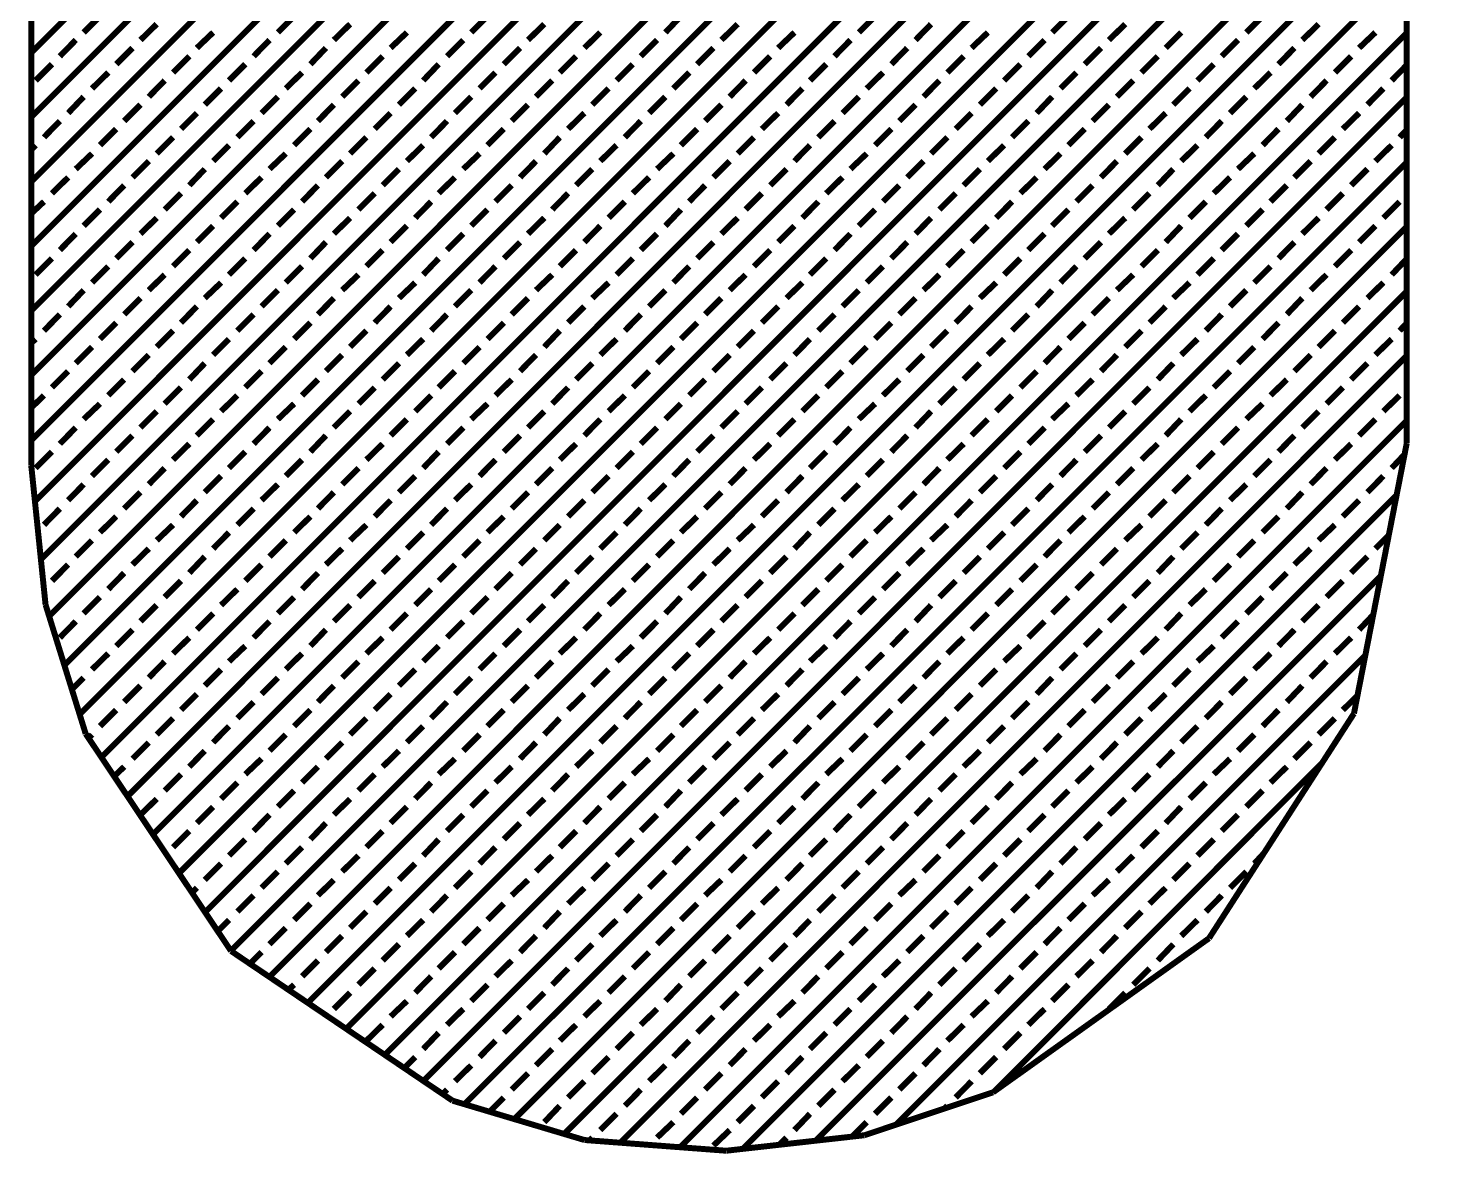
# Model space of a CAD drawing. Extents: x 2 to 176, y -19 to 159.
# Drawn here: x 102.981 to 103.886, y 117.513 to 118.233 of the extents above; entities that cross this region are included whole.
import ezdxf

# ---------------------------------------------------------------- set-up
doc = ezdxf.new("R2010")
doc.units = 0
doc.layers.add('BG_SILKSCREEN_TOP', color=7, linetype='CONTINUOUS')

msp = doc.modelspace()

# ---------------------------------------------------------------- linework, layer by layer
at = {"layer": 'BG_SILKSCREEN_TOP', "const_width": 0.00381}
for points in [[(102.983284, 119.959374), (102.983284, 117.952774)], [(102.983284, 118.216934), (103.884222, 119.117872)], [(102.983284, 118.175786), (103.880412, 119.07266)], [(102.983284, 118.134384), (103.876856, 119.027956)], [(102.983284, 118.093236), (103.873046, 118.982744)], [(102.983284, 118.051834), (103.868982, 118.937532)], [(102.983284, 118.010686), (103.865426, 118.892828)], [(103.86314, 117.967252), (103.86314, 118.867428)], [(102.983284, 117.96903), (103.86314, 118.848886)], [(102.985824, 117.930168), (103.86314, 118.807992)], [(102.98938, 117.89283), (103.86314, 118.766336)], [(102.994714, 117.856508), (103.86314, 118.725188)], [(103.004366, 117.825012), (103.86314, 118.683786)], [(103.014018, 117.793516), (103.86314, 118.642638)], [(103.027988, 117.766084), (103.86314, 118.60149)], [(103.044752, 117.741192), (103.86314, 118.560088)], [(103.061008, 117.716808), (103.86314, 118.51894)], [(103.077518, 117.691916), (103.86314, 118.477284)], [(103.094282, 117.667024), (103.86314, 118.43639)], [(103.111046, 117.64264), (103.86314, 118.394734)], [(103.13543, 117.625622), (103.86314, 118.353586)], [(103.160322, 117.609366), (103.86314, 118.312184)], [(103.184706, 117.592602), (103.86314, 118.271036)], [(103.016812, 118.229888), (103.027226, 118.240302)], [(103.141018, 118.229888), (103.151432, 118.240302)], [(103.264716, 118.229888), (103.27513, 118.240302)], [(103.388922, 118.229888), (103.398828, 118.240302)], [(103.51262, 118.229888), (103.523034, 118.240302)], [(103.636318, 118.229888), (103.646732, 118.240302)], [(103.760524, 118.229888), (103.770938, 118.240302)], [(103.053134, 118.225062), (103.063548, 118.235222)], [(103.176832, 118.225062), (103.187246, 118.235222)], [(103.301038, 118.225062), (103.311452, 118.235222)], [(103.424736, 118.225062), (103.43515, 118.235222)], [(103.548942, 118.225062), (103.558848, 118.235222)], [(103.67264, 118.225062), (103.683054, 118.235222)], [(103.796338, 118.225062), (103.806752, 118.235222)], [(103.001572, 118.214648), (103.011732, 118.225062)], [(103.089202, 118.219982), (103.099616, 118.229888)], [(103.125524, 118.214648), (103.135684, 118.225062)], [(103.209598, 117.576092), (103.86314, 118.229634)], [(103.213154, 118.219982), (103.223568, 118.229888)], [(103.249222, 118.214648), (103.259636, 118.225062)], [(103.337106, 118.219982), (103.347266, 118.229888)], [(103.373174, 118.214648), (103.383588, 118.225062)], [(103.461058, 118.219982), (103.471472, 118.229888)], [(103.497126, 118.214648), (103.507286, 118.225062)], [(103.584756, 118.219982), (103.59517, 118.229888)], [(103.621078, 118.214648), (103.631492, 118.225062)], [(103.708962, 118.219982), (103.718868, 118.229888)], [(103.744776, 118.214648), (103.75519, 118.225062)], [(103.83266, 118.219982), (103.843074, 118.229888)], [(103.03764, 118.209568), (103.048054, 118.219982)], [(103.073962, 118.204234), (103.084376, 118.214648)], [(103.161846, 118.209568), (103.171752, 118.219982)], [(103.19766, 118.204234), (103.208074, 118.214648)], [(103.285544, 118.209568), (103.295958, 118.219982)], [(103.321358, 118.204234), (103.331772, 118.214648)], [(103.409242, 118.209568), (103.419656, 118.219982)], [(103.445564, 118.204234), (103.455978, 118.214648)], [(103.533448, 118.209568), (103.543608, 118.219982)], [(103.569262, 118.204234), (103.579676, 118.214648)], [(103.657146, 118.209568), (103.66756, 118.219982)], [(103.693468, 118.204234), (103.703882, 118.214648)], [(103.781098, 118.209568), (103.791258, 118.219982)], [(103.817166, 118.204234), (103.82758, 118.214648)], [(102.986078, 118.199154), (102.996492, 118.209568)], [(103.022146, 118.194074), (103.03256, 118.204234)], [(103.109776, 118.199154), (103.12019, 118.209568)], [(103.146098, 118.194074), (103.156512, 118.204234)], [(103.233982, 118.199154), (103.243888, 118.209568)], [(103.27005, 118.194074), (103.28021, 118.204234)], [(103.35768, 118.199154), (103.368094, 118.209568)], [(103.394002, 118.194074), (103.404162, 118.204234)], [(103.481378, 118.199154), (103.491792, 118.209568)], [(103.5177, 118.194074), (103.528114, 118.204234)], [(103.605584, 118.199154), (103.615998, 118.209568)], [(103.641652, 118.194074), (103.651812, 118.204234)], [(103.729282, 118.199154), (103.739696, 118.209568)], [(103.765604, 118.194074), (103.776018, 118.204234)], [(103.853488, 118.199154), (103.86314, 118.20906)], [(103.058468, 118.18874), (103.068628, 118.199154)], [(103.182166, 118.18874), (103.19258, 118.199154)], [(103.306118, 118.18874), (103.316532, 118.199154)], [(103.43007, 118.18874), (103.44023, 118.199154)], [(103.554022, 118.18874), (103.564182, 118.199154)], [(103.67772, 118.18874), (103.688134, 118.199154)], [(103.801672, 118.18874), (103.811832, 118.199154)], [(103.006906, 118.178326), (103.016812, 118.18874)], [(103.094282, 118.18366), (103.104696, 118.194074)], [(103.130604, 118.178326), (103.141018, 118.18874)], [(103.218488, 118.18366), (103.228902, 118.194074)], [(103.234236, 117.559328), (103.86314, 118.188486)], [(103.254302, 118.178326), (103.264716, 118.18874)], [(103.342186, 118.18366), (103.3526, 118.194074)], [(103.378508, 118.178326), (103.388922, 118.18874)], [(103.466392, 118.18366), (103.476552, 118.194074)], [(103.502206, 118.178326), (103.51262, 118.18874)], [(103.59009, 118.18366), (103.600504, 118.194074)], [(103.626412, 118.178326), (103.636318, 118.18874)], [(103.713788, 118.18366), (103.724202, 118.194074)], [(103.75011, 118.178326), (103.760524, 118.18874)], [(103.837994, 118.18366), (103.848154, 118.194074)], [(103.04272, 118.173246), (103.053134, 118.18366)], [(103.079042, 118.168166), (103.089202, 118.178326)], [(103.166672, 118.173246), (103.176832, 118.18366)], [(103.202994, 118.168166), (103.213154, 118.178326)], [(103.290624, 118.173246), (103.301038, 118.18366)], [(103.326692, 118.168166), (103.337106, 118.178326)], [(103.414322, 118.173246), (103.424736, 118.18366)], [(103.450644, 118.168166), (103.461058, 118.178326)], [(103.538528, 118.173246), (103.548942, 118.18366)], [(103.574596, 118.168166), (103.584756, 118.178326)], [(103.662226, 118.173246), (103.67264, 118.18366)], [(103.698548, 118.168166), (103.708962, 118.178326)], [(103.786432, 118.173246), (103.796338, 118.18366)], [(103.822246, 118.168166), (103.83266, 118.178326)], [(102.991412, 118.162832), (103.001572, 118.173246)], [(103.027226, 118.157752), (103.03764, 118.168166)], [(103.11511, 118.162832), (103.125524, 118.173246)], [(103.151432, 118.157752), (103.161846, 118.168166)], [(103.239062, 118.162832), (103.249222, 118.173246)], [(103.27513, 118.157752), (103.285544, 118.168166)], [(103.363014, 118.162832), (103.373174, 118.173246)], [(103.398828, 118.157752), (103.409242, 118.168166)], [(103.486712, 118.162832), (103.497126, 118.173246)], [(103.523034, 118.157752), (103.533448, 118.168166)], [(103.610664, 118.162832), (103.621078, 118.173246)], [(103.646732, 118.157752), (103.657146, 118.168166)], [(103.734616, 118.162832), (103.744776, 118.173246)], [(103.770938, 118.157752), (103.781098, 118.168166)], [(103.858568, 118.162832), (103.86314, 118.167658)], [(103.063548, 118.152418), (103.073962, 118.162832)], [(103.187246, 118.152418), (103.19766, 118.162832)], [(103.311452, 118.152418), (103.321358, 118.162832)], [(103.43515, 118.152418), (103.445564, 118.162832)], [(103.558848, 118.152418), (103.569262, 118.162832)], [(103.683054, 118.152418), (103.693468, 118.162832)], [(103.806752, 118.152418), (103.817166, 118.162832)], [(102.983284, 118.154958), (102.986078, 118.157752)], [(103.011732, 118.142512), (103.022146, 118.152418)], [(103.099616, 118.147592), (103.109776, 118.157752)], [(103.135684, 118.142512), (103.146098, 118.152418)], [(103.223568, 118.147592), (103.233982, 118.157752)], [(103.259636, 118.142512), (103.27005, 118.152418)], [(103.347266, 118.147592), (103.35768, 118.157752)], [(103.383588, 118.142512), (103.394002, 118.152418)], [(103.471472, 118.147592), (103.481378, 118.157752)], [(103.507286, 118.142512), (103.5177, 118.152418)], [(103.59517, 118.147592), (103.605584, 118.157752)], [(103.631492, 118.142512), (103.641652, 118.152418)], [(103.718868, 118.147592), (103.729282, 118.157752)], [(103.75519, 118.142512), (103.765604, 118.152418)], [(103.843074, 118.147592), (103.853488, 118.157752)], [(103.048054, 118.137178), (103.058468, 118.147592)], [(103.084376, 118.132098), (103.094282, 118.142512)], [(103.171752, 118.137178), (103.182166, 118.147592)], [(103.208074, 118.132098), (103.218488, 118.142512)], [(103.260652, 117.544596), (103.86314, 118.14683)], [(103.295958, 118.137178), (103.306118, 118.147592)], [(103.331772, 118.132098), (103.342186, 118.142512)], [(103.419656, 118.137178), (103.43007, 118.147592)], [(103.455978, 118.132098), (103.466392, 118.142512)], [(103.543608, 118.137178), (103.554022, 118.147592)], [(103.579676, 118.132098), (103.59009, 118.142512)], [(103.66756, 118.137178), (103.67772, 118.147592)], [(103.703882, 118.132098), (103.713788, 118.142512)], [(103.791258, 118.137178), (103.801672, 118.147592)], [(103.82758, 118.132098), (103.837994, 118.142512)], [(102.996492, 118.127018), (103.006906, 118.137178)], [(103.03256, 118.121684), (103.04272, 118.132098)], [(103.12019, 118.127018), (103.130604, 118.137178)], [(103.156512, 118.121684), (103.166672, 118.132098)], [(103.243888, 118.127018), (103.254302, 118.137178)], [(103.28021, 118.121684), (103.290624, 118.132098)], [(103.368094, 118.127018), (103.378508, 118.137178)], [(103.404162, 118.121684), (103.414322, 118.132098)], [(103.491792, 118.127018), (103.502206, 118.137178)], [(103.528114, 118.121684), (103.538528, 118.132098)], [(103.615998, 118.127018), (103.626412, 118.137178)], [(103.651812, 118.121684), (103.662226, 118.132098)], [(103.739696, 118.127018), (103.75011, 118.137178)], [(103.776018, 118.121684), (103.786432, 118.132098)], [(103.068628, 118.116604), (103.079042, 118.127018)], [(103.19258, 118.116604), (103.202994, 118.127018)], [(103.316532, 118.116604), (103.326692, 118.127018)], [(103.44023, 118.116604), (103.450644, 118.127018)], [(103.564182, 118.116604), (103.574596, 118.127018)], [(103.688134, 118.116604), (103.698548, 118.127018)], [(103.811832, 118.116604), (103.822246, 118.127018)], [(102.983284, 118.114064), (102.991412, 118.121684)], [(103.016812, 118.10619), (103.027226, 118.116604)], [(103.104696, 118.11127), (103.11511, 118.121684)], [(103.141018, 118.10619), (103.151432, 118.116604)], [(103.228902, 118.11127), (103.239062, 118.121684)], [(103.264716, 118.10619), (103.27513, 118.116604)], [(103.3526, 118.11127), (103.363014, 118.121684)], [(103.388922, 118.10619), (103.398828, 118.116604)], [(103.476552, 118.11127), (103.486712, 118.121684)], [(103.51262, 118.10619), (103.523034, 118.116604)], [(103.600504, 118.11127), (103.610664, 118.121684)], [(103.636318, 118.10619), (103.646732, 118.116604)], [(103.724202, 118.11127), (103.734616, 118.121684)], [(103.760524, 118.10619), (103.770938, 118.116604)], [(103.848154, 118.11127), (103.858568, 118.121684)], [(103.053134, 118.10111), (103.063548, 118.11127)], [(103.089202, 118.095776), (103.099616, 118.10619)], [(103.176832, 118.10111), (103.187246, 118.11127)], [(103.213154, 118.095776), (103.223568, 118.10619)], [(103.292402, 117.534944), (103.86314, 118.105682)], [(103.301038, 118.10111), (103.311452, 118.11127)], [(103.337106, 118.095776), (103.347266, 118.10619)], [(103.424736, 118.10111), (103.43515, 118.11127)], [(103.461058, 118.095776), (103.471472, 118.10619)], [(103.548942, 118.10111), (103.558848, 118.11127)], [(103.584756, 118.095776), (103.59517, 118.10619)], [(103.67264, 118.10111), (103.683054, 118.11127)], [(103.708962, 118.095776), (103.718868, 118.10619)], [(103.796338, 118.10111), (103.806752, 118.11127)], [(103.83266, 118.095776), (103.843074, 118.10619)], [(103.001572, 118.090696), (103.011732, 118.10111)], [(103.03764, 118.085362), (103.048054, 118.095776)], [(103.125524, 118.090696), (103.135684, 118.10111)], [(103.161846, 118.085362), (103.171752, 118.095776)], [(103.249222, 118.090696), (103.259636, 118.10111)], [(103.285544, 118.085362), (103.295958, 118.095776)], [(103.373174, 118.090696), (103.383588, 118.10111)], [(103.409242, 118.085362), (103.419656, 118.095776)], [(103.497126, 118.090696), (103.507286, 118.10111)], [(103.533448, 118.085362), (103.543608, 118.095776)], [(103.621078, 118.090696), (103.631492, 118.10111)], [(103.657146, 118.085362), (103.66756, 118.095776)], [(103.744776, 118.090696), (103.75519, 118.10111)], [(103.781098, 118.085362), (103.791258, 118.095776)], [(103.073962, 118.080282), (103.084376, 118.090696)], [(103.19766, 118.080282), (103.208074, 118.090696)], [(103.321358, 118.080282), (103.331772, 118.090696)], [(103.445564, 118.080282), (103.455978, 118.090696)], [(103.569262, 118.080282), (103.579676, 118.090696)], [(103.693468, 118.080282), (103.703882, 118.090696)], [(103.817166, 118.080282), (103.82758, 118.090696)], [(102.986078, 118.074948), (102.996492, 118.085362)], [(103.022146, 118.069868), (103.03256, 118.080282)], [(103.109776, 118.074948), (103.12019, 118.085362)], [(103.146098, 118.069868), (103.156512, 118.080282)], [(103.233982, 118.074948), (103.243888, 118.085362)], [(103.27005, 118.069868), (103.28021, 118.080282)], [(103.35768, 118.074948), (103.368094, 118.085362)], [(103.394002, 118.069868), (103.404162, 118.080282)], [(103.481378, 118.074948), (103.491792, 118.085362)], [(103.5177, 118.069868), (103.528114, 118.080282)], [(103.605584, 118.074948), (103.615998, 118.085362)], [(103.641652, 118.069868), (103.651812, 118.080282)], [(103.729282, 118.074948), (103.739696, 118.085362)], [(103.765604, 118.069868), (103.776018, 118.080282)], [(103.853488, 118.074948), (103.86314, 118.085108)], [(103.058468, 118.065042), (103.068628, 118.074948)], [(103.094282, 118.059962), (103.104696, 118.069868)], [(103.182166, 118.065042), (103.19258, 118.074948)], [(103.218488, 118.059962), (103.228902, 118.069868)], [(103.306118, 118.065042), (103.316532, 118.074948)], [(103.342186, 118.059962), (103.3526, 118.069868)], [(103.43007, 118.065042), (103.44023, 118.074948)], [(103.466392, 118.059962), (103.476552, 118.069868)], [(103.554022, 118.065042), (103.564182, 118.074948)], [(103.59009, 118.059962), (103.600504, 118.069868)], [(103.67772, 118.065042), (103.688134, 118.074948)], [(103.713788, 118.059962), (103.724202, 118.069868)], [(103.801672, 118.065042), (103.811832, 118.074948)], [(103.837994, 118.059962), (103.848154, 118.069868)], [(103.006906, 118.054628), (103.016812, 118.065042)], [(103.04272, 118.049548), (103.053134, 118.059962)], [(103.130604, 118.054628), (103.141018, 118.065042)], [(103.166672, 118.049548), (103.176832, 118.059962)], [(103.254302, 118.054628), (103.264716, 118.065042)], [(103.290624, 118.049548), (103.301038, 118.059962)], [(103.324406, 117.525546), (103.86314, 118.06428)], [(103.378508, 118.054628), (103.388922, 118.065042)], [(103.414322, 118.049548), (103.424736, 118.059962)], [(103.502206, 118.054628), (103.51262, 118.065042)], [(103.538528, 118.049548), (103.548942, 118.059962)], [(103.626412, 118.054628), (103.636318, 118.065042)], [(103.662226, 118.049548), (103.67264, 118.059962)], [(103.75011, 118.054628), (103.760524, 118.065042)], [(103.786432, 118.049548), (103.796338, 118.059962)], [(103.079042, 118.044214), (103.089202, 118.054628)], [(103.202994, 118.044214), (103.213154, 118.054628)], [(103.326692, 118.044214), (103.337106, 118.054628)], [(103.450644, 118.044214), (103.461058, 118.054628)], [(103.574596, 118.044214), (103.584756, 118.054628)], [(103.698548, 118.044214), (103.708962, 118.054628)], [(103.822246, 118.044214), (103.83266, 118.054628)], [(102.991412, 118.039134), (103.001572, 118.049548)], [(103.027226, 118.0338), (103.03764, 118.044214)], [(103.11511, 118.039134), (103.125524, 118.049548)], [(103.151432, 118.0338), (103.161846, 118.044214)], [(103.239062, 118.039134), (103.249222, 118.049548)], [(103.27513, 118.0338), (103.285544, 118.044214)], [(103.363014, 118.039134), (103.373174, 118.049548)], [(103.398828, 118.0338), (103.409242, 118.044214)], [(103.486712, 118.039134), (103.497126, 118.049548)], [(103.523034, 118.0338), (103.533448, 118.044214)], [(103.610664, 118.039134), (103.621078, 118.049548)], [(103.646732, 118.0338), (103.657146, 118.044214)], [(103.734616, 118.039134), (103.744776, 118.049548)], [(103.770938, 118.0338), (103.781098, 118.044214)], [(103.858568, 118.039134), (103.86314, 118.04396)], [(102.983284, 118.03126), (102.986078, 118.0338)], [(103.063548, 118.02872), (103.073962, 118.039134)], [(103.099616, 118.02364), (103.109776, 118.0338)], [(103.187246, 118.02872), (103.19766, 118.039134)], [(103.223568, 118.02364), (103.233982, 118.0338)], [(103.311452, 118.02872), (103.321358, 118.039134)], [(103.347266, 118.02364), (103.35768, 118.0338)], [(103.43515, 118.02872), (103.445564, 118.039134)], [(103.471472, 118.02364), (103.481378, 118.0338)], [(103.558848, 118.02872), (103.569262, 118.039134)], [(103.59517, 118.02364), (103.605584, 118.0338)], [(103.683054, 118.02872), (103.693468, 118.039134)], [(103.718868, 118.02364), (103.729282, 118.0338)], [(103.806752, 118.02872), (103.817166, 118.039134)], [(103.843074, 118.02364), (103.853488, 118.0338)], [(103.011732, 118.018306), (103.022146, 118.02872)], [(103.048054, 118.013226), (103.058468, 118.02364)], [(103.135684, 118.018306), (103.146098, 118.02872)], [(103.171752, 118.013226), (103.182166, 118.02364)], [(103.259636, 118.018306), (103.27005, 118.02872)], [(103.295958, 118.013226), (103.306118, 118.02364)], [(103.359966, 117.519704), (103.86314, 118.023132)], [(103.383588, 118.018306), (103.394002, 118.02872)], [(103.419656, 118.013226), (103.43007, 118.02364)], [(103.507286, 118.018306), (103.5177, 118.02872)], [(103.543608, 118.013226), (103.554022, 118.02364)], [(103.631492, 118.018306), (103.641652, 118.02872)], [(103.66756, 118.013226), (103.67772, 118.02364)], [(103.75519, 118.018306), (103.765604, 118.02872)], [(103.791258, 118.013226), (103.801672, 118.02364)], [(103.084376, 118.007892), (103.094282, 118.018306)], [(103.208074, 118.007892), (103.218488, 118.018306)], [(103.331772, 118.007892), (103.342186, 118.018306)], [(103.455978, 118.007892), (103.466392, 118.018306)], [(103.579676, 118.007892), (103.59009, 118.018306)], [(103.703882, 118.007892), (103.713788, 118.018306)], [(103.82758, 118.007892), (103.837994, 118.018306)], [(102.996492, 118.002812), (103.006906, 118.013226)], [(103.03256, 117.997732), (103.04272, 118.007892)], [(103.12019, 118.002812), (103.130604, 118.013226)], [(103.156512, 117.997732), (103.166672, 118.007892)], [(103.243888, 118.002812), (103.254302, 118.013226)], [(103.28021, 117.997732), (103.290624, 118.007892)], [(103.368094, 118.002812), (103.378508, 118.013226)], [(103.404162, 117.997732), (103.414322, 118.007892)], [(103.491792, 118.002812), (103.502206, 118.013226)], [(103.528114, 117.997732), (103.538528, 118.007892)], [(103.615998, 118.002812), (103.626412, 118.013226)], [(103.651812, 117.997732), (103.662226, 118.007892)], [(103.739696, 118.002812), (103.75011, 118.013226)], [(103.776018, 117.997732), (103.786432, 118.007892)], [(102.983284, 117.989858), (102.991412, 117.997732)], [(103.068628, 117.992398), (103.079042, 118.002812)], [(103.104696, 117.987572), (103.11511, 117.997732)], [(103.19258, 117.992398), (103.202994, 118.002812)], [(103.228902, 117.987572), (103.239062, 117.997732)], [(103.316532, 117.992398), (103.326692, 118.002812)], [(103.3526, 117.987572), (103.363014, 117.997732)], [(103.44023, 117.992398), (103.450644, 118.002812)], [(103.476552, 117.987572), (103.486712, 117.997732)], [(103.564182, 117.992398), (103.574596, 118.002812)], [(103.600504, 117.987572), (103.610664, 117.997732)], [(103.688134, 117.992398), (103.698548, 118.002812)], [(103.724202, 117.987572), (103.734616, 117.997732)], [(103.811832, 117.992398), (103.822246, 118.002812)], [(103.848154, 117.987572), (103.858568, 117.997732)], [(103.016812, 117.982492), (103.027226, 117.992398)], [(103.053134, 117.977158), (103.063548, 117.987572)], [(103.141018, 117.982492), (103.151432, 117.992398)], [(103.176832, 117.977158), (103.187246, 117.987572)], [(103.264716, 117.982492), (103.27513, 117.992398)], [(103.301038, 117.977158), (103.311452, 117.987572)], [(103.388922, 117.982492), (103.398828, 117.992398)], [(103.424736, 117.977158), (103.43515, 117.987572)], [(103.51262, 117.982492), (103.523034, 117.992398)], [(103.548942, 117.977158), (103.558848, 117.987572)], [(103.636318, 117.982492), (103.646732, 117.992398)], [(103.67264, 117.977158), (103.683054, 117.987572)], [(103.760524, 117.982492), (103.770938, 117.992398)], [(103.796338, 117.977158), (103.806752, 117.987572)], [(103.089202, 117.972078), (103.099616, 117.982492)], [(103.213154, 117.972078), (103.223568, 117.982492)], [(103.337106, 117.972078), (103.347266, 117.982492)], [(103.398066, 117.516656), (103.86314, 117.98173)], [(103.461058, 117.972078), (103.471472, 117.982492)], [(103.584756, 117.972078), (103.59517, 117.982492)], [(103.708962, 117.972078), (103.718868, 117.982492)], [(103.83266, 117.972078), (103.843074, 117.982492)], [(103.001572, 117.966744), (103.011732, 117.977158)], [(103.03764, 117.961664), (103.048054, 117.972078)], [(103.125524, 117.966744), (103.135684, 117.977158)], [(103.161846, 117.961664), (103.171752, 117.972078)], [(103.249222, 117.966744), (103.259636, 117.977158)], [(103.285544, 117.961664), (103.295958, 117.972078)], [(103.373174, 117.966744), (103.383588, 117.977158)], [(103.409242, 117.961664), (103.419656, 117.972078)], [(103.497126, 117.966744), (103.507286, 117.977158)], [(103.533448, 117.961664), (103.543608, 117.972078)], [(103.621078, 117.966744), (103.631492, 117.977158)], [(103.657146, 117.961664), (103.66756, 117.972078)], [(103.744776, 117.966744), (103.75519, 117.977158)], [(103.781098, 117.961664), (103.791258, 117.972078)], [(102.986078, 117.95125), (102.996492, 117.961664)], [(103.073962, 117.956584), (103.084376, 117.966744)], [(103.109776, 117.95125), (103.12019, 117.961664)], [(103.19766, 117.956584), (103.208074, 117.966744)], [(103.233982, 117.95125), (103.243888, 117.961664)], [(103.321358, 117.956584), (103.331772, 117.966744)], [(103.35768, 117.95125), (103.368094, 117.961664)], [(103.445564, 117.956584), (103.455978, 117.966744)], [(103.481378, 117.95125), (103.491792, 117.961664)], [(103.569262, 117.956584), (103.579676, 117.966744)], [(103.605584, 117.95125), (103.615998, 117.961664)], [(103.693468, 117.956584), (103.703882, 117.966744)], [(103.729282, 117.95125), (103.739696, 117.961664)], [(103.817166, 117.956584), (103.82758, 117.966744)], [(103.829358, 117.794278), (103.86314, 117.967252)], [(103.853488, 117.95125), (103.861616, 117.959886)], [(102.983284, 117.952774), (102.992428, 117.863874)], [(103.022146, 117.94617), (103.03256, 117.956584)], [(103.058468, 117.940836), (103.068628, 117.95125)], [(103.146098, 117.94617), (103.156512, 117.956584)], [(103.182166, 117.940836), (103.19258, 117.95125)], [(103.27005, 117.94617), (103.28021, 117.956584)], [(103.306118, 117.940836), (103.316532, 117.95125)], [(103.394002, 117.94617), (103.404162, 117.956584)], [(103.43007, 117.940836), (103.44023, 117.95125)], [(103.5177, 117.94617), (103.528114, 117.956584)], [(103.554022, 117.940836), (103.564182, 117.95125)], [(103.641652, 117.94617), (103.651812, 117.956584)], [(103.67772, 117.940836), (103.688134, 117.95125)], [(103.765604, 117.94617), (103.776018, 117.956584)], [(103.801672, 117.940836), (103.811832, 117.95125)], [(103.094282, 117.935756), (103.104696, 117.94617)], [(103.218488, 117.935756), (103.228902, 117.94617)], [(103.342186, 117.935756), (103.3526, 117.94617)], [(103.466392, 117.935756), (103.476552, 117.94617)], [(103.59009, 117.935756), (103.600504, 117.94617)], [(103.713788, 117.935756), (103.724202, 117.94617)], [(103.837994, 117.935756), (103.848154, 117.94617)], [(103.006906, 117.930676), (103.016812, 117.940836)], [(103.04272, 117.925342), (103.053134, 117.935756)], [(103.130604, 117.930676), (103.141018, 117.940836)], [(103.166672, 117.925342), (103.176832, 117.935756)], [(103.254302, 117.930676), (103.264716, 117.940836)], [(103.290624, 117.925342), (103.301038, 117.935756)], [(103.378508, 117.930676), (103.388922, 117.940836)], [(103.414322, 117.925342), (103.424736, 117.935756)], [(103.438198, 117.51564), (103.85679, 117.934232)], [(103.502206, 117.930676), (103.51262, 117.940836)], [(103.538528, 117.925342), (103.548942, 117.935756)], [(103.626412, 117.930676), (103.636318, 117.940836)], [(103.662226, 117.925342), (103.67264, 117.935756)], [(103.75011, 117.930676), (103.760524, 117.940836)], [(103.786432, 117.925342), (103.796338, 117.935756)], [(102.991412, 117.914928), (103.001572, 117.925342)], [(103.079042, 117.920262), (103.089202, 117.930676)], [(103.11511, 117.914928), (103.125524, 117.925342)], [(103.202994, 117.920262), (103.213154, 117.930676)], [(103.239062, 117.914928), (103.249222, 117.925342)], [(103.326692, 117.920262), (103.337106, 117.930676)], [(103.363014, 117.914928), (103.373174, 117.925342)], [(103.450644, 117.920262), (103.461058, 117.930676)], [(103.486712, 117.914928), (103.497126, 117.925342)], [(103.574596, 117.920262), (103.584756, 117.930676)], [(103.610664, 117.914928), (103.621078, 117.925342)], [(103.698548, 117.920262), (103.708962, 117.930676)], [(103.734616, 117.914928), (103.744776, 117.925342)], [(103.822246, 117.920262), (103.83266, 117.930676)], [(103.027226, 117.910102), (103.03764, 117.920262)], [(103.063548, 117.905022), (103.073962, 117.914928)], [(103.151432, 117.910102), (103.161846, 117.920262)], [(103.187246, 117.905022), (103.19766, 117.914928)], [(103.27513, 117.910102), (103.285544, 117.920262)], [(103.311452, 117.905022), (103.321358, 117.914928)], [(103.398828, 117.910102), (103.409242, 117.920262)], [(103.43515, 117.905022), (103.445564, 117.914928)], [(103.523034, 117.910102), (103.533448, 117.920262)], [(103.558848, 117.905022), (103.569262, 117.914928)], [(103.646732, 117.910102), (103.657146, 117.920262)], [(103.683054, 117.905022), (103.693468, 117.914928)], [(103.770938, 117.910102), (103.781098, 117.920262)], [(103.806752, 117.905022), (103.817166, 117.914928)], [(103.011732, 117.894608), (103.022146, 117.905022)], [(103.099616, 117.899688), (103.109776, 117.910102)], [(103.135684, 117.894608), (103.146098, 117.905022)], [(103.223568, 117.899688), (103.233982, 117.910102)], [(103.259636, 117.894608), (103.27005, 117.905022)], [(103.347266, 117.899688), (103.35768, 117.910102)], [(103.383588, 117.894608), (103.394002, 117.905022)], [(103.471472, 117.899688), (103.481378, 117.910102)], [(103.507286, 117.894608), (103.5177, 117.905022)], [(103.59517, 117.899688), (103.605584, 117.910102)], [(103.631492, 117.894608), (103.641652, 117.905022)], [(103.718868, 117.899688), (103.729282, 117.910102)], [(103.75519, 117.894608), (103.765604, 117.905022)], [(103.843074, 117.899688), (103.85171, 117.908324)], [(103.048054, 117.889528), (103.058468, 117.899688)], [(103.171752, 117.889528), (103.182166, 117.899688)], [(103.295958, 117.889528), (103.306118, 117.899688)], [(103.419656, 117.889528), (103.43007, 117.899688)], [(103.543608, 117.889528), (103.554022, 117.899688)], [(103.66756, 117.889528), (103.67772, 117.899688)], [(103.791258, 117.889528), (103.801672, 117.899688)], [(102.996492, 117.879114), (103.006906, 117.889528)], [(103.084376, 117.884194), (103.094282, 117.894608)], [(103.12019, 117.879114), (103.130604, 117.889528)], [(103.208074, 117.884194), (103.218488, 117.894608)], [(103.243888, 117.879114), (103.254302, 117.889528)], [(103.331772, 117.884194), (103.342186, 117.894608)], [(103.368094, 117.879114), (103.378508, 117.889528)], [(103.455978, 117.884194), (103.466392, 117.894608)], [(103.491792, 117.879114), (103.502206, 117.889528)], [(103.579676, 117.884194), (103.59009, 117.894608)], [(103.615998, 117.879114), (103.626412, 117.889528)], [(103.703882, 117.884194), (103.713788, 117.894608)], [(103.739696, 117.879114), (103.75011, 117.889528)], [(103.82758, 117.884194), (103.837994, 117.894608)], [(103.03256, 117.87378), (103.04272, 117.884194)], [(103.068628, 117.8687), (103.079042, 117.879114)], [(103.156512, 117.87378), (103.166672, 117.884194)], [(103.19258, 117.8687), (103.202994, 117.879114)], [(103.28021, 117.87378), (103.290624, 117.884194)], [(103.316532, 117.8687), (103.326692, 117.879114)], [(103.404162, 117.87378), (103.414322, 117.884194)], [(103.44023, 117.8687), (103.450644, 117.879114)], [(103.485188, 117.521228), (103.846884, 117.88267)], [(103.528114, 117.87378), (103.538528, 117.884194)], [(103.564182, 117.8687), (103.574596, 117.879114)], [(103.651812, 117.87378), (103.662226, 117.884194)], [(103.688134, 117.8687), (103.698548, 117.879114)], [(103.776018, 117.87378), (103.786432, 117.884194)], [(103.811832, 117.8687), (103.822246, 117.879114)], [(103.016812, 117.858286), (103.027226, 117.8687)], [(103.104696, 117.86362), (103.11511, 117.87378)], [(103.141018, 117.858286), (103.151432, 117.8687)], [(103.228902, 117.86362), (103.239062, 117.87378)], [(103.264716, 117.858286), (103.27513, 117.8687)], [(103.3526, 117.86362), (103.363014, 117.87378)], [(103.388922, 117.858286), (103.398828, 117.8687)], [(103.476552, 117.86362), (103.486712, 117.87378)], [(103.51262, 117.858286), (103.523034, 117.8687)], [(103.600504, 117.86362), (103.610664, 117.87378)], [(103.636318, 117.858286), (103.646732, 117.8687)], [(103.724202, 117.86362), (103.734616, 117.87378)], [(103.760524, 117.858286), (103.770938, 117.8687)], [(102.992428, 117.863874), (103.018082, 117.781324)], [(103.053134, 117.853206), (103.063548, 117.86362)], [(103.176832, 117.853206), (103.187246, 117.86362)], [(103.301038, 117.853206), (103.311452, 117.86362)], [(103.424736, 117.853206), (103.43515, 117.86362)], [(103.548942, 117.853206), (103.558848, 117.86362)], [(103.67264, 117.853206), (103.683054, 117.86362)], [(103.796338, 117.853206), (103.806752, 117.86362)], [(103.001572, 117.842792), (103.011732, 117.853206)], [(103.089202, 117.847872), (103.099616, 117.858286)], [(103.125524, 117.842792), (103.135684, 117.853206)], [(103.213154, 117.847872), (103.223568, 117.858286)], [(103.249222, 117.842792), (103.259636, 117.853206)], [(103.337106, 117.847872), (103.347266, 117.858286)], [(103.373174, 117.842792), (103.383588, 117.853206)], [(103.461058, 117.847872), (103.471472, 117.858286)], [(103.497126, 117.842792), (103.507286, 117.853206)], [(103.584756, 117.847872), (103.59517, 117.858286)], [(103.621078, 117.842792), (103.631492, 117.853206)], [(103.708962, 117.847872), (103.718868, 117.858286)], [(103.744776, 117.842792), (103.75519, 117.853206)], [(103.83266, 117.847872), (103.84155, 117.85727)], [(103.03764, 117.837458), (103.048054, 117.847872)], [(103.073962, 117.832632), (103.084376, 117.842792)], [(103.161846, 117.837458), (103.171752, 117.847872)], [(103.19766, 117.832632), (103.208074, 117.842792)], [(103.285544, 117.837458), (103.295958, 117.847872)], [(103.321358, 117.832632), (103.331772, 117.842792)], [(103.409242, 117.837458), (103.419656, 117.847872)], [(103.445564, 117.832632), (103.455978, 117.842792)], [(103.533448, 117.837458), (103.543608, 117.847872)], [(103.569262, 117.832632), (103.579676, 117.842792)], [(103.657146, 117.837458), (103.66756, 117.847872)], [(103.693468, 117.832632), (103.703882, 117.842792)], [(103.781098, 117.837458), (103.791258, 117.847872)], [(103.817166, 117.832632), (103.82758, 117.842792)], [(103.022146, 117.822472), (103.03256, 117.832632)], [(103.109776, 117.827552), (103.12019, 117.837458)], [(103.146098, 117.822472), (103.156512, 117.832632)], [(103.233982, 117.827552), (103.243888, 117.837458)], [(103.27005, 117.822472), (103.28021, 117.832632)], [(103.35768, 117.827552), (103.368094, 117.837458)], [(103.394002, 117.822472), (103.404162, 117.832632)], [(103.481378, 117.827552), (103.491792, 117.837458)], [(103.5177, 117.822472), (103.528114, 117.832632)], [(103.605584, 117.827552), (103.615998, 117.837458)], [(103.641652, 117.822472), (103.651812, 117.832632)], [(103.729282, 117.827552), (103.739696, 117.837458)], [(103.765604, 117.822472), (103.776018, 117.832632)], [(103.058468, 117.817138), (103.068628, 117.827552)], [(103.182166, 117.817138), (103.19258, 117.827552)], [(103.306118, 117.817138), (103.316532, 117.827552)], [(103.43007, 117.817138), (103.44023, 117.827552)], [(103.53675, 117.531642), (103.836724, 117.831616)], [(103.554022, 117.817138), (103.564182, 117.827552)], [(103.67772, 117.817138), (103.688134, 117.827552)], [(103.801672, 117.817138), (103.811832, 117.827552)], [(103.009192, 117.809518), (103.016812, 117.817138)], [(103.094282, 117.812058), (103.104696, 117.822472)], [(103.130604, 117.806724), (103.141018, 117.817138)], [(103.218488, 117.812058), (103.228902, 117.822472)], [(103.254302, 117.806724), (103.264716, 117.817138)], [(103.342186, 117.812058), (103.3526, 117.822472)], [(103.378508, 117.806724), (103.388922, 117.817138)], [(103.466392, 117.812058), (103.476552, 117.822472)], [(103.502206, 117.806724), (103.51262, 117.817138)], [(103.59009, 117.812058), (103.600504, 117.822472)], [(103.626412, 117.806724), (103.636318, 117.817138)], [(103.713788, 117.812058), (103.724202, 117.822472)], [(103.75011, 117.806724), (103.760524, 117.817138)], [(103.04272, 117.801644), (103.053134, 117.812058)], [(103.079042, 117.796564), (103.089202, 117.806724)], [(103.166672, 117.801644), (103.176832, 117.812058)], [(103.202994, 117.796564), (103.213154, 117.806724)], [(103.290624, 117.801644), (103.301038, 117.812058)], [(103.326692, 117.796564), (103.337106, 117.806724)], [(103.414322, 117.801644), (103.424736, 117.812058)], [(103.450644, 117.796564), (103.461058, 117.806724)], [(103.538528, 117.801644), (103.548942, 117.812058)], [(103.574596, 117.796564), (103.584756, 117.806724)], [(103.662226, 117.801644), (103.67264, 117.812058)], [(103.698548, 117.796564), (103.708962, 117.806724)], [(103.786432, 117.801644), (103.796338, 117.812058)], [(103.822246, 117.796564), (103.831644, 117.805708)], [(103.027226, 117.78615), (103.03764, 117.796564)], [(103.11511, 117.79123), (103.125524, 117.801644)], [(103.151432, 117.78615), (103.161846, 117.796564)], [(103.239062, 117.79123), (103.249222, 117.801644)], [(103.27513, 117.78615), (103.285544, 117.796564)], [(103.363014, 117.79123), (103.373174, 117.801644)], [(103.398828, 117.78615), (103.409242, 117.796564)], [(103.486712, 117.79123), (103.497126, 117.801644)], [(103.523034, 117.78615), (103.533448, 117.796564)], [(103.610664, 117.79123), (103.621078, 117.801644)], [(103.646732, 117.78615), (103.657146, 117.796564)], [(103.734616, 117.79123), (103.744776, 117.801644)], [(103.770938, 117.78615), (103.781098, 117.796564)], [(103.063548, 117.780816), (103.073962, 117.79123)], [(103.187246, 117.780816), (103.19766, 117.79123)], [(103.311452, 117.780816), (103.321358, 117.79123)], [(103.43515, 117.780816), (103.445564, 117.79123)], [(103.558848, 117.780816), (103.569262, 117.79123)], [(103.683054, 117.780816), (103.693468, 117.79123)], [(103.736648, 117.650514), (103.829358, 117.794278)], [(103.806752, 117.780816), (103.817166, 117.79123)], [(103.018082, 117.781324), (103.111046, 117.642386)], [(103.01986, 117.778276), (103.022146, 117.780816)], [(103.099616, 117.775736), (103.109776, 117.78615)], [(103.135684, 117.770402), (103.146098, 117.780816)], [(103.223568, 117.775736), (103.233982, 117.78615)], [(103.259636, 117.770402), (103.27005, 117.780816)], [(103.347266, 117.775736), (103.35768, 117.78615)], [(103.383588, 117.770402), (103.394002, 117.780816)], [(103.471472, 117.775736), (103.481378, 117.78615)], [(103.507286, 117.770402), (103.5177, 117.780816)], [(103.59517, 117.775736), (103.605584, 117.78615)], [(103.631492, 117.770402), (103.641652, 117.780816)], [(103.718868, 117.775736), (103.729282, 117.78615)], [(103.75519, 117.770402), (103.765604, 117.780816)], [(103.048054, 117.765322), (103.058468, 117.775736)], [(103.084376, 117.760242), (103.094282, 117.770402)], [(103.171752, 117.765322), (103.182166, 117.775736)], [(103.208074, 117.760242), (103.218488, 117.770402)], [(103.295958, 117.765322), (103.306118, 117.775736)], [(103.331772, 117.760242), (103.342186, 117.770402)], [(103.419656, 117.765322), (103.43007, 117.775736)], [(103.455978, 117.760242), (103.466392, 117.770402)], [(103.543608, 117.765322), (103.554022, 117.775736)], [(103.579676, 117.760242), (103.59009, 117.770402)], [(103.66756, 117.765322), (103.67772, 117.775736)], [(103.703882, 117.760242), (103.713788, 117.770402)], [(103.791258, 117.765322), (103.801672, 117.775736)], [(103.036116, 117.753892), (103.04272, 117.760242)], [(103.12019, 117.755416), (103.130604, 117.765322)], [(103.156512, 117.750082), (103.166672, 117.760242)], [(103.243888, 117.755416), (103.254302, 117.765322)], [(103.28021, 117.750082), (103.290624, 117.760242)], [(103.368094, 117.755416), (103.378508, 117.765322)], [(103.404162, 117.750082), (103.414322, 117.760242)], [(103.491792, 117.755416), (103.502206, 117.765322)], [(103.528114, 117.750082), (103.538528, 117.760242)], [(103.59898, 117.552216), (103.809038, 117.762782)], [(103.615998, 117.755416), (103.626412, 117.765322)], [(103.651812, 117.750082), (103.662226, 117.760242)], [(103.739696, 117.755416), (103.75011, 117.765322)], [(103.776018, 117.750082), (103.786432, 117.760242)], [(103.068628, 117.745002), (103.079042, 117.755416)], [(103.19258, 117.745002), (103.202994, 117.755416)], [(103.316532, 117.745002), (103.326692, 117.755416)], [(103.44023, 117.745002), (103.450644, 117.755416)], [(103.564182, 117.745002), (103.574596, 117.755416)], [(103.688134, 117.745002), (103.698548, 117.755416)], [(103.104696, 117.739668), (103.11511, 117.750082)], [(103.141018, 117.734588), (103.151432, 117.745002)], [(103.228902, 117.739668), (103.239062, 117.750082)], [(103.264716, 117.734588), (103.27513, 117.745002)], [(103.3526, 117.739668), (103.363014, 117.750082)], [(103.388922, 117.734588), (103.398828, 117.745002)], [(103.476552, 117.739668), (103.486712, 117.750082)], [(103.51262, 117.734588), (103.523034, 117.745002)], [(103.600504, 117.739668), (103.610664, 117.750082)], [(103.636318, 117.734588), (103.646732, 117.745002)], [(103.724202, 117.739668), (103.734616, 117.750082)], [(103.760524, 117.734588), (103.770938, 117.745002)], [(103.053134, 117.729508), (103.063548, 117.739668)], [(103.089202, 117.724174), (103.099616, 117.734588)], [(103.176832, 117.729508), (103.187246, 117.739668)], [(103.213154, 117.724174), (103.223568, 117.734588)], [(103.301038, 117.729508), (103.311452, 117.739668)], [(103.337106, 117.724174), (103.347266, 117.734588)], [(103.424736, 117.729508), (103.43515, 117.739668)], [(103.461058, 117.724174), (103.471472, 117.734588)], [(103.548942, 117.729508), (103.558848, 117.739668)], [(103.584756, 117.724174), (103.59517, 117.734588)], [(103.67264, 117.729508), (103.683054, 117.739668)], [(103.708962, 117.724174), (103.718868, 117.734588)], [(103.125524, 117.719094), (103.135684, 117.729508)], [(103.161846, 117.71376), (103.171752, 117.724174)], [(103.249222, 117.719094), (103.259636, 117.729508)], [(103.285544, 117.71376), (103.295958, 117.724174)], [(103.373174, 117.719094), (103.383588, 117.729508)], [(103.409242, 117.71376), (103.419656, 117.724174)], [(103.497126, 117.719094), (103.507286, 117.729508)], [(103.533448, 117.71376), (103.543608, 117.724174)], [(103.621078, 117.719094), (103.631492, 117.729508)], [(103.657146, 117.71376), (103.66756, 117.724174)], [(103.744776, 117.719094), (103.75519, 117.729508)], [(103.073962, 117.70868), (103.084376, 117.719094)], [(103.19766, 117.70868), (103.208074, 117.719094)], [(103.321358, 117.70868), (103.331772, 117.719094)], [(103.445564, 117.70868), (103.455978, 117.719094)], [(103.569262, 117.70868), (103.579676, 117.719094)], [(103.693468, 117.70868), (103.703882, 117.719094)], [(103.109776, 117.703346), (103.12019, 117.71376)], [(103.146098, 117.698266), (103.156512, 117.70868)], [(103.233982, 117.703346), (103.243888, 117.71376)], [(103.27005, 117.698266), (103.28021, 117.70868)], [(103.35768, 117.703346), (103.368094, 117.71376)], [(103.394002, 117.698266), (103.404162, 117.70868)], [(103.481378, 117.703346), (103.491792, 117.71376)], [(103.5177, 117.698266), (103.528114, 117.70868)], [(103.605584, 117.703346), (103.615998, 117.71376)], [(103.641652, 117.698266), (103.651812, 117.70868)], [(103.729282, 117.703346), (103.739696, 117.71376)], [(103.094282, 117.687852), (103.104696, 117.698266)], [(103.182166, 117.693186), (103.19258, 117.703346)], [(103.218488, 117.687852), (103.228902, 117.698266)], [(103.306118, 117.693186), (103.316532, 117.703346)], [(103.342186, 117.687852), (103.3526, 117.698266)], [(103.43007, 117.693186), (103.44023, 117.703346)], [(103.466392, 117.687852), (103.476552, 117.698266)], [(103.554022, 117.693186), (103.564182, 117.703346)], [(103.59009, 117.687852), (103.600504, 117.698266)], [(103.67772, 117.693186), (103.688134, 117.703346)], [(103.713788, 117.687852), (103.724202, 117.698266)], [(103.765604, 117.698266), (103.771446, 117.704616)], [(103.130604, 117.682772), (103.141018, 117.693186)], [(103.166672, 117.677946), (103.176832, 117.687852)], [(103.254302, 117.682772), (103.264716, 117.693186)], [(103.290624, 117.677946), (103.301038, 117.687852)], [(103.378508, 117.682772), (103.388922, 117.693186)], [(103.414322, 117.677946), (103.424736, 117.687852)], [(103.502206, 117.682772), (103.51262, 117.693186)], [(103.538528, 117.677946), (103.548942, 117.687852)], [(103.626412, 117.682772), (103.636318, 117.693186)], [(103.662226, 117.677946), (103.67264, 117.687852)], [(103.75011, 117.682772), (103.760524, 117.693186)], [(103.086154, 117.679724), (103.089202, 117.682772)], [(103.202994, 117.672612), (103.213154, 117.682772)], [(103.326692, 117.672612), (103.337106, 117.682772)], [(103.450644, 117.672612), (103.461058, 117.682772)], [(103.574596, 117.672612), (103.584756, 117.682772)], [(103.698548, 117.672612), (103.708962, 117.682772)], [(103.11511, 117.667532), (103.125524, 117.677946)], [(103.151432, 117.662198), (103.161846, 117.672612)], [(103.239062, 117.667532), (103.249222, 117.677946)], [(103.27513, 117.662198), (103.285544, 117.672612)], [(103.363014, 117.667532), (103.373174, 117.677946)], [(103.398828, 117.662198), (103.409242, 117.672612)], [(103.486712, 117.667532), (103.497126, 117.677946)], [(103.523034, 117.662198), (103.533448, 117.672612)], [(103.610664, 117.667532), (103.621078, 117.677946)], [(103.646732, 117.662198), (103.657146, 117.672612)], [(103.734616, 117.667532), (103.744776, 117.677946)], [(103.10241, 117.654832), (103.109776, 117.662198)], [(103.187246, 117.657118), (103.19766, 117.667532)], [(103.223568, 117.652038), (103.233982, 117.662198)], [(103.311452, 117.657118), (103.321358, 117.667532)], [(103.347266, 117.652038), (103.35768, 117.662198)], [(103.43515, 117.657118), (103.445564, 117.667532)], [(103.471472, 117.652038), (103.481378, 117.662198)], [(103.558848, 117.657118), (103.569262, 117.667532)], [(103.59517, 117.652038), (103.605584, 117.662198)], [(103.683054, 117.657118), (103.693468, 117.667532)], [(103.718868, 117.652038), (103.729282, 117.662198)], [(103.135684, 117.646704), (103.146098, 117.657118)], [(103.171752, 117.641624), (103.182166, 117.652038)], [(103.259636, 117.646704), (103.27005, 117.657118)], [(103.295958, 117.641624), (103.306118, 117.652038)], [(103.383588, 117.646704), (103.394002, 117.657118)], [(103.419656, 117.641624), (103.43007, 117.652038)], [(103.507286, 117.646704), (103.5177, 117.657118)], [(103.543608, 117.641624), (103.554022, 117.652038)], [(103.631492, 117.646704), (103.641652, 117.657118)], [(103.66756, 117.641624), (103.67772, 117.652038)], [(103.208074, 117.63629), (103.218488, 117.646704)], [(103.331772, 117.63629), (103.342186, 117.646704)], [(103.455978, 117.63629), (103.466392, 117.646704)], [(103.579676, 117.63629), (103.59009, 117.646704)], [(103.598472, 117.551962), (103.736648, 117.650514)], [(103.703882, 117.63629), (103.713788, 117.646704)], [(103.111046, 117.642386), (103.252778, 117.546628)], [(103.123238, 117.634258), (103.130604, 117.641624)], [(103.156512, 117.62613), (103.166672, 117.63629)], [(103.243888, 117.63121), (103.254302, 117.641624)], [(103.28021, 117.62613), (103.290624, 117.63629)], [(103.368094, 117.63121), (103.378508, 117.641624)], [(103.404162, 117.62613), (103.414322, 117.63629)], [(103.491792, 117.63121), (103.502206, 117.641624)], [(103.528114, 117.62613), (103.538528, 117.63629)], [(103.615998, 117.63121), (103.626412, 117.641624)], [(103.651812, 117.62613), (103.662226, 117.63629)], [(103.19258, 117.620796), (103.202994, 117.63121)], [(103.228902, 117.615716), (103.239062, 117.62613)], [(103.316532, 117.620796), (103.326692, 117.63121)], [(103.3526, 117.615716), (103.363014, 117.62613)], [(103.44023, 117.620796), (103.450644, 117.63121)], [(103.476552, 117.615716), (103.486712, 117.62613)], [(103.564182, 117.620796), (103.574596, 117.63121)], [(103.600504, 117.615716), (103.610664, 117.62613)], [(103.688134, 117.620796), (103.698548, 117.63121)], [(103.147622, 117.617494), (103.151432, 117.620796)], [(103.176832, 117.605302), (103.187246, 117.615716)], [(103.264716, 117.610382), (103.27513, 117.620796)], [(103.301038, 117.605302), (103.311452, 117.615716)], [(103.388922, 117.610382), (103.398828, 117.620796)], [(103.424736, 117.605302), (103.43515, 117.615716)], [(103.51262, 117.610382), (103.523034, 117.620796)], [(103.548942, 117.605302), (103.558848, 117.615716)], [(103.636318, 117.610382), (103.646732, 117.620796)], [(103.67264, 117.605302), (103.683054, 117.615716)], [(103.213154, 117.600476), (103.223568, 117.610382)], [(103.337106, 117.600476), (103.347266, 117.610382)], [(103.461058, 117.600476), (103.471472, 117.610382)], [(103.584756, 117.600476), (103.59517, 117.610382)], [(103.249222, 117.595142), (103.259636, 117.605302)], [(103.285544, 117.590062), (103.295958, 117.600476)], [(103.373174, 117.595142), (103.383588, 117.605302)], [(103.409242, 117.590062), (103.419656, 117.600476)], [(103.497126, 117.595142), (103.507286, 117.605302)], [(103.533448, 117.590062), (103.543608, 117.600476)], [(103.621078, 117.595142), (103.631492, 117.605302)], [(103.19766, 117.584982), (103.208074, 117.595142)], [(103.233982, 117.579648), (103.243888, 117.590062)], [(103.321358, 117.584982), (103.331772, 117.595142)], [(103.35768, 117.579648), (103.368094, 117.590062)], [(103.445564, 117.584982), (103.455978, 117.595142)], [(103.481378, 117.579648), (103.491792, 117.590062)], [(103.569262, 117.584982), (103.579676, 117.595142)], [(103.605584, 117.579648), (103.615998, 117.590062)], [(103.27005, 117.574568), (103.28021, 117.584982)], [(103.306118, 117.569234), (103.316532, 117.579648)], [(103.394002, 117.574568), (103.404162, 117.584982)], [(103.43007, 117.569234), (103.44023, 117.579648)], [(103.5177, 117.574568), (103.528114, 117.584982)], [(103.554022, 117.569234), (103.564182, 117.579648)], [(103.22179, 117.567456), (103.228902, 117.574568)], [(103.342186, 117.564154), (103.3526, 117.574568)], [(103.466392, 117.564154), (103.476552, 117.574568)], [(103.59009, 117.564154), (103.600504, 117.574568)], [(103.254302, 117.559074), (103.264716, 117.569234)], [(103.290624, 117.55374), (103.301038, 117.564154)], [(103.378508, 117.559074), (103.388922, 117.569234)], [(103.414322, 117.55374), (103.424736, 117.564154)], [(103.502206, 117.559074), (103.51262, 117.569234)], [(103.538528, 117.55374), (103.548942, 117.564154)], [(103.246682, 117.5512), (103.249222, 117.55374)], [(103.326692, 117.54866), (103.337106, 117.559074)], [(103.363014, 117.543326), (103.373174, 117.55374)], [(103.450644, 117.54866), (103.461058, 117.559074)], [(103.486712, 117.543326), (103.497126, 117.55374)], [(103.574596, 117.54866), (103.584756, 117.559074)], [(103.252778, 117.546628), (103.337106, 117.521482)], [(103.276654, 117.53977), (103.285544, 117.54866)], [(103.311452, 117.532912), (103.321358, 117.543326)], [(103.398828, 117.538246), (103.409242, 117.54866)], [(103.43515, 117.532912), (103.445564, 117.543326)], [(103.516176, 117.52453), (103.598472, 117.551962)], [(103.523034, 117.538246), (103.533448, 117.54866)], [(103.567738, 117.541802), (103.569262, 117.543326)], [(103.347266, 117.527832), (103.35768, 117.538246)], [(103.471472, 117.527832), (103.481378, 117.538246)], [(103.383588, 117.523006), (103.394002, 117.532912)], [(103.419656, 117.517926), (103.43007, 117.527832)], [(103.508556, 117.523768), (103.5177, 117.532912)], [(103.337106, 117.521482), (103.427784, 117.514624)], [(103.340662, 117.521482), (103.342186, 117.523006)], [(103.427784, 117.514624), (103.516176, 117.52453)], [(103.461566, 117.51818), (103.466392, 117.523006)]]:
    msp.add_lwpolyline(points, dxfattribs=at)

doc.saveas('drawing.dxf')
